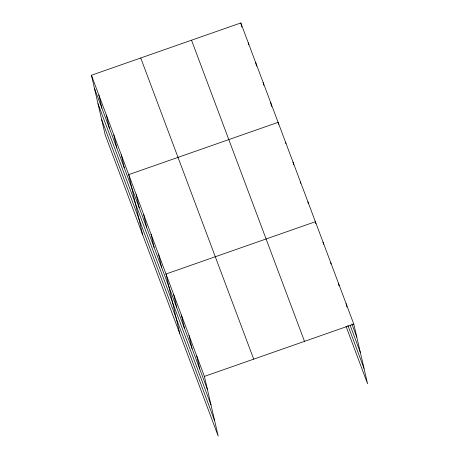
<?xml version="1.0" encoding="UTF-8"?>
<svg xmlns="http://www.w3.org/2000/svg" width="459" height="459" viewBox="0 0 459 459"><rect width="100%" height="100%" fill="white"/><g stroke="black" fill="none" stroke-linecap="round" stroke-linejoin="round"><path stroke-width="0.69" d="M91.433 75.247L204.404 376.403L218.18 436.05L105.203 134.9L91.433 75.247L240.82 22.95L353.797 324.1L367.567 383.753L346.011 326.28M204.404 376.403L353.797 324.1M351.864 323.979L356.821 337.193M350.206 325.471L360.367 352.558M347.916 325.448L364.021 368.388M191.523 40.208L304.501 341.358M140.729 57.989L253.707 359.145M94.451 88.34L207.428 389.49M98.002 103.705L210.974 404.855M101.657 119.535L214.628 420.685M346.115 303.623L346.912 307.071M338.432 283.146L339.069 285.9M330.75 262.668L331.071 264.045M323.067 242.191L323.549 244.257M315.867 223.78L315.385 221.708L165.992 274.012L179.767 333.659M307.932 201.834L308.408 203.899M300.473 181.959L300.794 183.336M293.02 162.084L293.651 164.838M285.561 142.204L285.877 143.587M278.584 124.395L278.102 122.329L128.715 174.627L142.485 234.279M270.649 102.455L271.602 106.586M263.191 82.58L263.827 85.334M255.738 62.699L256.529 66.148M248.279 42.825L248.755 44.89M240.82 22.95L241.778 27.081M196.722 355.92L199.745 369.013M189.039 335.443L192.063 348.536M181.357 314.966L184.38 328.053M173.674 294.489L176.698 307.576M158.539 254.131L161.562 267.224M151.08 234.256L154.104 247.349M143.627 214.382L146.645 227.469M136.168 194.507L139.192 207.594M121.256 154.752L124.28 167.845M113.798 134.877L116.821 147.964M106.345 115.002L109.362 128.09M98.886 95.122L101.909 108.215"/></g></svg>
